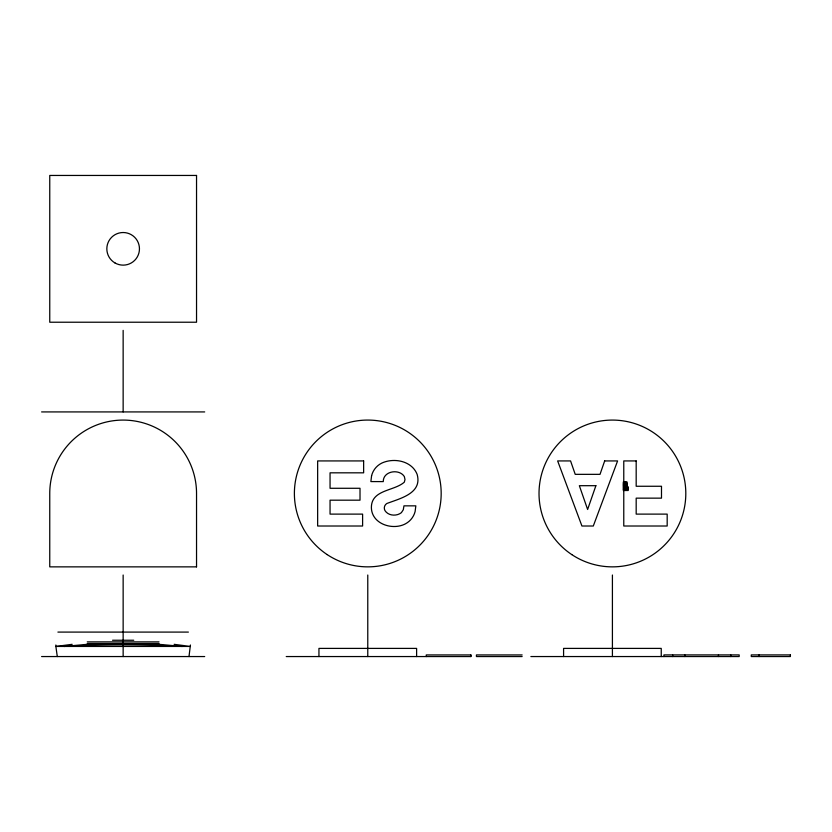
<?xml version="1.0" encoding="UTF-8"?>
<svg xmlns="http://www.w3.org/2000/svg" width="832" height="832" viewBox="0 0 832 832"><rect width="100%" height="100%" fill="white"/><g stroke="black" fill="none" stroke-linecap="round" stroke-linejoin="round"><path stroke-width="1.25" d="M188.999 656.552L190.424 644.998M72.176 644.322L55.869 646.443L57.294 656.552M41.6 411.923L204.693 411.923M623.345 483.153L627.016 483.153M623.345 484.37L627.016 484.37M623.345 485.597L627.016 485.597M623.345 486.814L628.243 486.814L628.243 490.485L623.345 490.485L623.345 481.926L627.016 481.926L627.016 490.485M623.345 488.041L628.243 488.041M623.345 489.268L628.243 489.268M57.907 632.091L188.386 632.091M112.549 640.245L133.744 640.245M87.266 641.878L159.026 641.878M87.266 643.51L159.026 643.51M522.142 654.93L476.434 654.93L476.434 656.552L522.142 656.552M41.6 656.552L204.693 656.552M286.239 656.552L471.016 656.552L471.016 654.93L426.265 654.93L426.265 656.552M530.868 656.552L739.17 656.542L739.17 654.909L663.946 654.909L663.946 656.542M174.106 644.322L190.424 646.443L55.869 646.443L55.869 644.998M759.075 654.909L759.075 656.542M730.735 654.909L730.735 656.542M718.463 654.909L718.463 656.542M684.819 654.909L684.819 656.542M672.651 654.909L672.651 656.542M661.242 656.552L661.242 648.398L563.586 648.398L563.586 656.552M625.799 481.926L625.799 490.485M624.572 481.926L624.572 490.485M612.414 575.016L612.414 656.552M470.694 654.93L470.694 656.552M416.614 656.552L416.614 648.398L318.947 648.398L318.947 656.552M367.775 575.016L367.775 656.552M123.146 330.377L123.146 411.923M123.146 575.016L123.146 656.552M371.592 475.717L370.874 481.582L383.271 481.603C383.063 470.954 399.246 468.458 404.331 476.559L404.997 479.513L404.331 482.134C394.202 491.275 371.155 489.424 371.384 507.801C371.821 524.077 392.704 530.702 405.506 523.796A19.396 19.396 0 0 0 415.126 511.503L415.834 505.846L403.957 505.846L403.302 509.735L401.378 512.668C396.614 516.443 388.367 515.954 384.966 510.598A5.304 5.304 0 0 1 386.786 503.526C399.87 498.493 422.521 493.48 417.144 474.396C411.871 460.824 393.869 457.402 381.67 463.154A19.209 19.209 0 0 0 371.592 475.717M595.889 485.69L587.621 509.475L579.353 485.69L595.889 485.69M604.677 460.928L600.018 474.344L575.224 474.344L570.565 460.928L557.648 460.928L581.932 526.011L593.299 526.011L617.594 460.928L604.677 460.928M87.266 644.322L64.022 646.443A1090.19 1090.19 0 0 1 182.26 646.443L159.026 644.322L87.266 644.322M196.539 175.448L49.754 175.448L49.754 322.223L196.539 322.223L196.539 175.448M363.636 460.928L317.647 460.928L317.647 526.011L362.606 526.011L362.606 514.114L330.054 514.114L330.054 500.178L360.017 500.178L360.017 488.28L330.054 488.28L330.054 472.826L363.636 472.826L363.636 460.928M636.178 460.928L623.771 460.928L623.771 526.011L667.181 526.011L667.181 514.114L636.178 514.114L636.178 498.15L661.492 498.15L661.492 486.262L636.178 486.262L636.178 460.928M196.539 566.862L49.754 566.862L49.754 493.47A73.393 73.393 0 0 1 123.146 420.077A73.393 73.393 0 0 1 196.539 493.47L196.539 566.862M790.4 654.909L751.275 654.909L751.275 656.542L790.4 656.542L790.4 654.909M114.993 262.954A16.307 16.307 0 0 0 139.454 248.83A16.307 16.307 0 0 0 114.993 234.707A16.307 16.307 0 0 0 114.993 262.954M327.163 554.59A73.393 73.393 0 0 0 441.033 498.066A73.393 73.393 0 0 0 335.15 427.721A73.393 73.393 0 0 0 327.163 554.59M571.802 554.601A73.393 73.393 0 0 0 685.662 498.077A73.393 73.393 0 0 0 579.779 427.731A73.393 73.393 0 0 0 571.802 554.601"/></g></svg>
